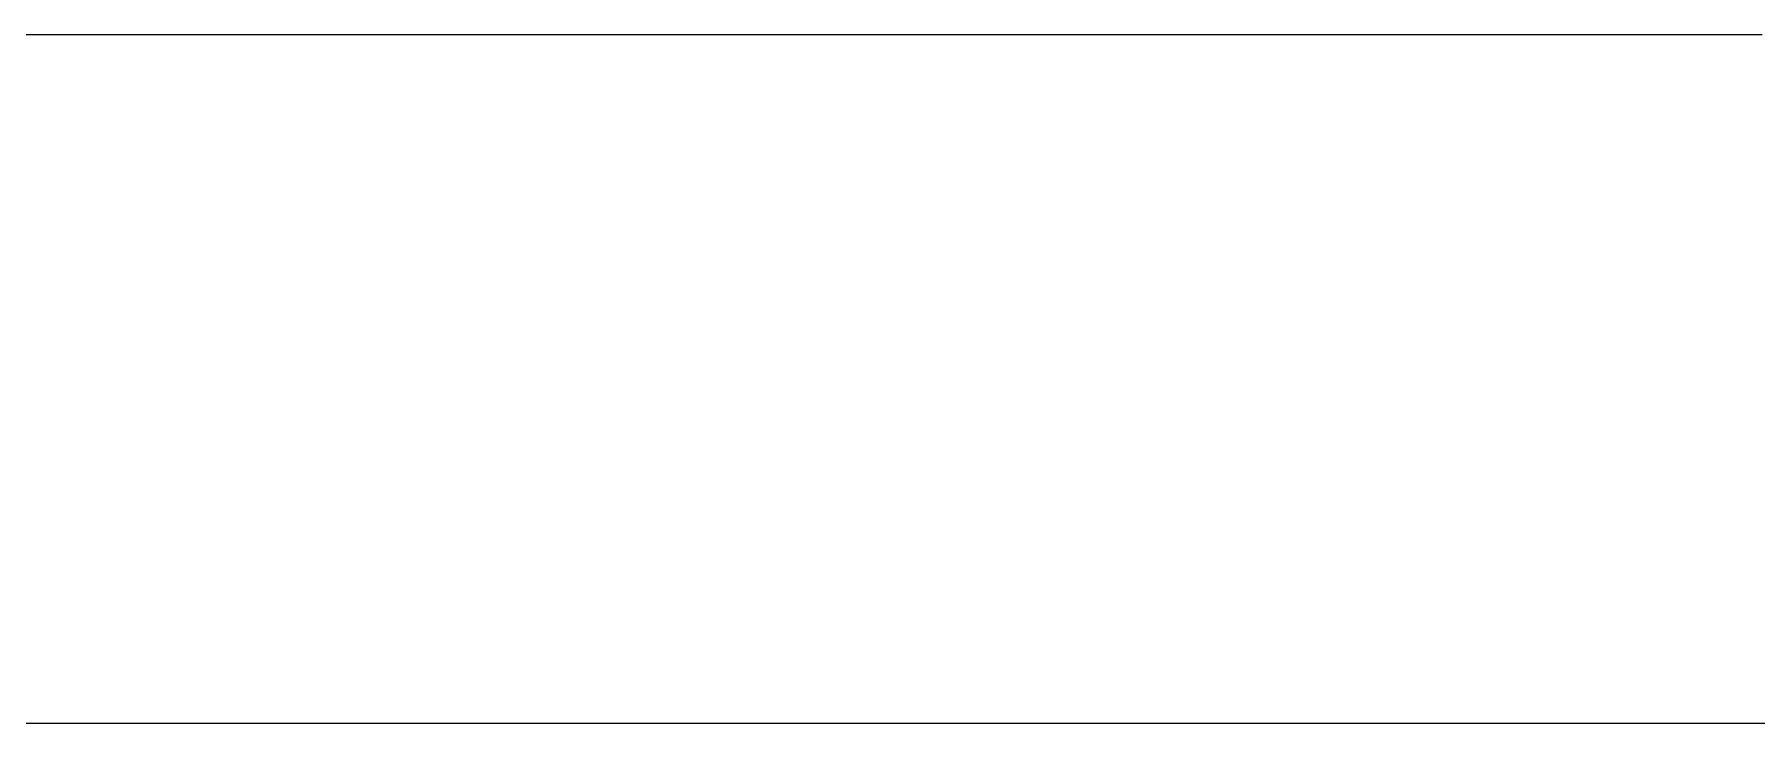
# Model space of a CAD drawing. Extents: x 1 to 47.7, y 0.2 to 33.3.
# Drawn here: x 18.434 to 20.217, y 9.35 to 10.064 of the extents above; entities that cross this region are included whole.
import ezdxf

# ---------------------------------------------------------------- set-up
doc = ezdxf.new("R2010")
doc.units = 0
doc.header["$MEASUREMENT"] = 0
doc.layers.add('3_1__HORIZONTAL_RACK_MOUNT', color=7, linetype='CONTINUOUS')
doc.layers.add('3_2__HORIZONTAL_PANEL_MOUN', color=7, linetype='CONTINUOUS')

msp = doc.modelspace()

# ---------------------------------------------------------------- linework, layer by layer
at = {"layer": '3_1__HORIZONTAL_RACK_MOUNT'}
msp.add_lwpolyline([(18.4242, 10.0636), (18.4957, 10.0636), (18.5664, 10.0636), (18.6362, 10.0636), (18.7052, 10.0636), (18.7732, 10.0636), (18.8403, 10.0636), (18.9065, 10.0636), (18.9717, 10.0636), (19.036, 10.0636), (19.0993, 10.0636), (19.1616, 10.0636), (19.223, 10.0636), (19.2833, 10.0636), (19.3426, 10.0636), (19.4009, 10.0636), (19.4582, 10.0636), (19.5144, 10.0636), (19.5695, 10.0636), (19.6236, 10.0636), (19.6766, 10.0636), (19.7284, 10.0636), (19.7792, 10.0636), (19.8288, 10.0636), (19.8773, 10.0636), (19.9246, 10.0636), (19.9708, 10.0636), (20.0158, 10.0636), (20.0596, 10.0636), (20.1022, 10.0636), (20.1436, 10.0636), (20.1837, 10.0636), (20.2227, 10.0636)], dxfattribs=at)
at = {"layer": '3_2__HORIZONTAL_PANEL_MOUN'}
msp.add_lwpolyline([(20.2542, 9.35), (20.1874, 9.35), (20.1195, 9.35), (20.0504, 9.35), (19.9803, 9.35), (19.909, 9.35), (19.8366, 9.35), (19.7632, 9.35), (19.6887, 9.35), (19.6131, 9.35), (19.5365, 9.35), (19.4589, 9.35), (19.3803, 9.35), (19.3007, 9.35), (19.2201, 9.35), (19.1386, 9.35), (19.0561, 9.35), (18.9727, 9.35), (18.8884, 9.35), (18.8031, 9.35), (18.717, 9.35), (18.63, 9.35), (18.5421, 9.35), (18.4534, 9.35), (18.3638, 9.35)], dxfattribs=at)

doc.saveas('drawing.dxf')
